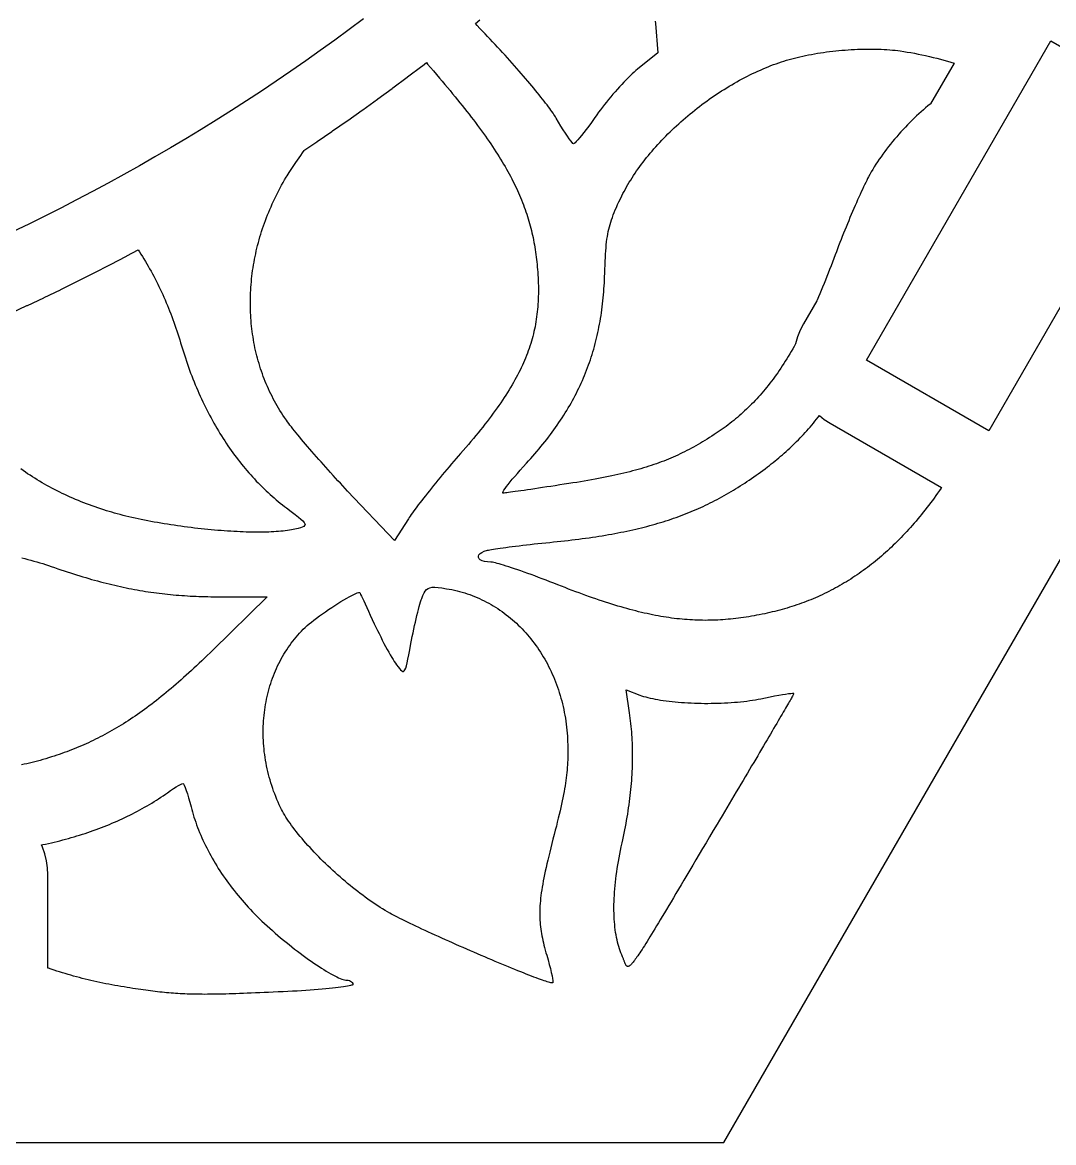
# Model space of a CAD drawing. Header units: millimetres. Extents: x 10 to 410, y 18 to 283.
# Drawn here: x 321.59 to 344.24, y 160.38 to 184.99 of the extents above; entities that cross this region are included whole.
import ezdxf

# ---------------------------------------------------------------- set-up
doc = ezdxf.new("R2010")
doc.units = ezdxf.units.MM
doc.layers.add('CUT', color=1, linetype='Continuous')

msp = doc.modelspace()

# ---------------------------------------------------------------- linework, layer by layer
at = {"layer": 'CUT'}
for points in [[(337, 160.3782), (372, 221), (337, 281.6218), (267, 281.6218), (232, 221), (267, 160.3782)], [(342.8173, 176.0144), (340.1327, 177.5644), (344.1827, 184.5792), (346.8673, 183.0292)], [(341.8309, 184.1549), (341.9072, 184.1336), (341.9814, 184.1121), (342.053, 184.0906), (341.5368, 183.1964), (341.5298, 183.1909), (341.48, 183.1504), (341.43, 183.1087), (341.38, 183.0657), (341.33, 183.0216), (341.28, 182.9763), (341.2301, 182.93), (341.1804, 182.8826), (341.1309, 182.8344), (341.0816, 182.7852), (341.0326, 182.7352), (340.984, 182.6844), (340.9359, 182.6329), (340.8882, 182.5807), (340.8411, 182.5279), (340.7945, 182.4746), (340.7486, 182.4208), (340.7034, 182.3665), (340.659, 182.3119), (340.6154, 182.2569), (340.5727, 182.2016), (340.5309, 182.1461), (340.4901, 182.0905), (340.4503, 182.0348), (340.4116, 181.979), (340.3741, 181.9233), (340.3378, 181.8676), (340.3028, 181.812), (340.2691, 181.7566), (340.2367, 181.7014), (340.2058, 181.6466), (340.1764, 181.5921), (340.1563, 181.5534), (340.1351, 181.5117), (340.113, 181.4671), (340.09, 181.4198), (340.0661, 181.3698), (340.0414, 181.3174), (340.0161, 181.2628), (339.9901, 181.2061), (339.9635, 181.1474), (339.9365, 181.087), (339.909, 181.0249), (339.8812, 180.9614), (339.853, 180.8967), (339.8247, 180.8308), (339.7962, 180.764), (339.7677, 180.6964), (339.7391, 180.6281), (339.7107, 180.5594), (339.6823, 180.4904), (339.6542, 180.4213), (339.6263, 180.3522), (339.5988, 180.2833), (339.5717, 180.2147), (339.545, 180.1467), (339.519, 180.0794), (339.4935, 180.0128), (339.4688, 179.9474), (339.4448, 179.883), (339.4139, 179.7999), (339.383, 179.7179), (339.3521, 179.6369), (339.3213, 179.5569), (339.2905, 179.4779), (339.2597, 179.4), (339.2289, 179.3231), (339.1981, 179.2472), (339.1674, 179.1722), (339.1366, 179.0983), (339.1058, 179.0253), (339.075, 178.9533), (339.0442, 178.8822), (339.0383, 178.8689), (338.747, 178.3644), (338.6753, 178.2247), (338.6176, 178.0787), (338.5745, 177.9277), (338.5735, 177.9227), (338.5425, 177.8675), (338.5103, 177.8112), (338.478, 177.7558), (338.4455, 177.7011), (338.4129, 177.6472), (338.3801, 177.594), (338.3472, 177.5416), (338.3141, 177.49), (338.2808, 177.4391), (338.2474, 177.3889), (338.2138, 177.3394), (338.18, 177.2906), (338.1459, 177.2426), (338.1117, 177.1952), (338.0773, 177.1485), (338.0427, 177.1025), (338.0078, 177.0571), (337.9727, 177.0124), (337.9374, 176.9683), (337.9018, 176.9249), (337.866, 176.8821), (337.83, 176.8399), (337.7936, 176.7983), (337.7571, 176.7573), (337.7202, 176.7169), (337.6831, 176.6771), (337.6457, 176.6379), (337.608, 176.5992), (337.57, 176.561), (337.5317, 176.5235), (337.4931, 176.4864), (337.4542, 176.4499), (337.4149, 176.4138), (337.3754, 176.3783), (337.3355, 176.3433), (337.2953, 176.3088), (337.2547, 176.2748), (337.2138, 176.2412), (337.1725, 176.2081), (337.1308, 176.1754), (337.0888, 176.1432), (337.0465, 176.1114), (337.0037, 176.0801), (336.9605, 176.0491), (336.917, 176.0186), (336.8731, 175.9884), (336.8287, 175.9587), (336.7839, 175.9293), (336.7329, 175.8964), (336.6822, 175.8643), (336.6318, 175.8328), (336.5816, 175.802), (336.5316, 175.7719), (336.4818, 175.7425), (336.4321, 175.7137), (336.3826, 175.6855), (336.333, 175.6579), (336.2835, 175.631), (336.2339, 175.6047), (336.1843, 175.5789), (336.1345, 175.5537), (336.0846, 175.529), (336.0345, 175.5049), (335.9842, 175.4813), (335.9336, 175.4582), (335.8827, 175.4357), (335.8314, 175.4136), (335.7798, 175.3919), (335.7277, 175.3708), (335.6751, 175.3501), (335.6221, 175.3298), (335.5684, 175.3099), (335.5142, 175.2904), (335.4594, 175.2713), (335.4038, 175.2526), (335.3476, 175.2343), (335.2906, 175.2163), (335.2328, 175.1986), (335.1742, 175.1813), (335.1147, 175.1643), (335.0543, 175.1476), (334.993, 175.1311), (334.9306, 175.1149), (334.8673, 175.099), (334.8028, 175.0833), (334.7372, 175.0679), (334.6705, 175.0527), (334.6026, 175.0376), (334.5335, 175.0228), (334.4631, 175.0081), (334.3913, 174.9936), (334.3182, 174.9793), (334.2438, 174.965), (334.1679, 174.9509), (334.0905, 174.9369), (334.0116, 174.923), (333.9312, 174.9092), (333.8491, 174.8954), (333.7654, 174.8817), (333.6801, 174.8681), (333.593, 174.8544), (333.4921, 174.8388), (333.3925, 174.8235), (333.2947, 174.8085), (333.199, 174.7939), (333.1055, 174.7797), (333.0146, 174.766), (332.9266, 174.7528), (332.8418, 174.7401), (332.7604, 174.728), (332.6828, 174.7166), (332.6091, 174.7058), (332.5398, 174.6957), (332.4751, 174.6864), (332.4152, 174.6779), (332.3605, 174.6702), (332.3112, 174.6634), (332.2677, 174.6575), (332.2302, 174.6525), (332.199, 174.6486), (332.1743, 174.6457), (332.1566, 174.6439), (332.146, 174.6433), (332.1394, 174.6476), (332.141, 174.6605), (332.1505, 174.6814), (332.1674, 174.7099), (332.1914, 174.7455), (332.2221, 174.7876), (332.2591, 174.8358), (332.3019, 174.8896), (332.3503, 174.9484), (332.4037, 175.0117), (332.4619, 175.0791), (332.5243, 175.15), (332.5907, 175.2239), (332.6606, 175.3004), (332.7084, 175.3527), (332.7555, 175.405), (332.8019, 175.4573), (332.8475, 175.5096), (332.8924, 175.5619), (332.9366, 175.6143), (332.98, 175.6667), (333.0227, 175.7191), (333.0647, 175.7716), (333.106, 175.8241), (333.1466, 175.8767), (333.1864, 175.9294), (333.2256, 175.9821), (333.264, 176.0349), (333.3017, 176.0879), (333.3388, 176.1409), (333.3751, 176.194), (333.4107, 176.2472), (333.4457, 176.3005), (333.4799, 176.354), (333.5135, 176.4076), (333.5464, 176.4613), (333.5786, 176.5152), (333.6101, 176.5692), (333.641, 176.6234), (333.6711, 176.6777), (333.7007, 176.7322), (333.7295, 176.7869), (333.7577, 176.8418), (333.7852, 176.8968), (333.812, 176.9521), (333.8382, 177.0075), (333.8638, 177.0632), (333.8887, 177.1191), (333.9129, 177.1752), (333.9365, 177.2316), (333.9595, 177.2882), (333.9818, 177.345), (334.0035, 177.4021), (334.0245, 177.4594), (334.045, 177.517), (334.0648, 177.5749), (334.0839, 177.6331), (334.1025, 177.6915), (334.1204, 177.7503), (334.1377, 177.8093), (334.1544, 177.8687), (334.1705, 177.9283), (334.186, 177.9883), (334.2009, 178.0486), (334.2151, 178.1093), (334.2288, 178.1703), (334.2419, 178.2316), (334.2543, 178.2933), (334.2662, 178.3553), (334.2775, 178.4178), (334.2882, 178.4805), (334.2984, 178.5437), (334.3079, 178.6073), (334.3169, 178.6712), (334.3253, 178.7356), (334.3331, 178.8004), (334.3404, 178.8656), (334.3471, 178.9312), (334.3532, 178.9972), (334.3588, 179.0637), (334.3638, 179.1306), (334.3682, 179.198), (334.3721, 179.2658), (334.3755, 179.3341), (334.3783, 179.4028), (334.3806, 179.4721), (334.3835, 179.566), (334.3866, 179.6548), (334.39, 179.7389), (334.3939, 179.8186), (334.3982, 179.8941), (334.4031, 179.9659), (334.4086, 180.0343), (334.4147, 180.0995), (334.4216, 180.1619), (334.4294, 180.2219), (334.438, 180.2796), (334.4476, 180.3356), (334.4583, 180.39), (334.47, 180.4433), (334.483, 180.4956), (334.4971, 180.5475), (334.5127, 180.5991), (334.5296, 180.6508), (334.548, 180.703), (334.5679, 180.7559), (334.5894, 180.8099), (334.6126, 180.8653), (334.6376, 180.9223), (334.6644, 180.9815), (334.6931, 181.043), (334.7237, 181.1072), (334.7564, 181.1744), (334.7814, 181.2242), (334.8072, 181.2741), (334.8341, 181.324), (334.8618, 181.3738), (334.8904, 181.4236), (334.92, 181.4734), (334.9504, 181.5231), (334.9817, 181.5728), (335.0139, 181.6224), (335.0469, 181.6718), (335.0807, 181.7212), (335.1153, 181.7705), (335.1507, 181.8196), (335.187, 181.8687), (335.2239, 181.9175), (335.2617, 181.9662), (335.3002, 182.0148), (335.3394, 182.0631), (335.3793, 182.1113), (335.4199, 182.1592), (335.4612, 182.207), (335.5032, 182.2545), (335.5458, 182.3017), (335.5891, 182.3488), (335.633, 182.3955), (335.6775, 182.442), (335.7226, 182.4882), (335.7683, 182.534), (335.8146, 182.5796), (335.8615, 182.6249), (335.9088, 182.6698), (335.9567, 182.7143), (336.0052, 182.7585), (336.0541, 182.8024), (336.1035, 182.8458), (336.1534, 182.8889), (336.2038, 182.9316), (336.2546, 182.9738), (336.3058, 183.0156), (336.3574, 183.057), (336.4095, 183.0979), (336.4619, 183.1383), (336.5147, 183.1783), (336.5679, 183.2178), (336.6214, 183.2568), (336.6752, 183.2953), (336.7294, 183.3332), (336.7839, 183.3707), (336.8387, 183.4075), (336.8937, 183.4439), (336.949, 183.4796), (337.0045, 183.5148), (337.0603, 183.5494), (337.1163, 183.5833), (337.1725, 183.6167), (337.2289, 183.6494), (337.2855, 183.6815), (337.3423, 183.7129), (337.3992, 183.7437), (337.4562, 183.7738), (337.5133, 183.8032), (337.5706, 183.8319), (337.6279, 183.8599), (337.6854, 183.8872), (337.7428, 183.9137), (337.8004, 183.9395), (337.858, 183.9646), (337.9156, 183.9889), (337.9732, 184.0124), (338.0308, 184.0351), (338.0884, 184.057), (338.1459, 184.078), (338.2034, 184.0983), (338.2609, 184.1177), (338.3182, 184.1363), (338.3737, 184.1534), (338.4305, 184.17), (338.4885, 184.186), (338.5475, 184.2015), (338.6077, 184.2165), (338.6688, 184.231), (338.7308, 184.2448), (338.7937, 184.2582), (338.8574, 184.271), (338.9218, 184.2832), (338.9869, 184.2948), (339.0525, 184.3059), (339.1188, 184.3163), (339.1854, 184.3262), (339.2525, 184.3355), (339.32, 184.3442), (339.3877, 184.3523), (339.4556, 184.3597), (339.5237, 184.3666), (339.5918, 184.3728), (339.66, 184.3784), (339.7282, 184.3834), (339.7962, 184.3877), (339.8641, 184.3914), (339.9317, 184.3945), (339.999, 184.3968), (340.066, 184.3986), (340.1325, 184.3996), (340.1985, 184.4), (340.264, 184.3997), (340.3289, 184.3987), (340.393, 184.397), (340.4565, 184.3947), (340.5191, 184.3916), (340.5808, 184.3878), (340.6416, 184.3833), (340.7013, 184.3781), (340.76, 184.3722), (340.8176, 184.3655), (340.8739, 184.3581), (340.9493, 184.3471), (341.0266, 184.3346), (341.1054, 184.3208), (341.1854, 184.3058), (341.2664, 184.2898), (341.348, 184.2727), (341.4298, 184.2547), (341.5115, 184.236), (341.5928, 184.2165), (341.6733, 184.1964), (341.7528, 184.1759)], [(331.4947, 182.8444), (331.5408, 182.7835), (331.586, 182.7231), (331.6303, 182.6632), (331.6737, 182.6039), (331.7162, 182.545), (331.7578, 182.4866), (331.7985, 182.4287), (331.8383, 182.3712), (331.8773, 182.3141), (331.9154, 182.2574), (331.9527, 182.2011), (331.9891, 182.1452), (332.0247, 182.0897), (332.0595, 182.0345), (332.0934, 181.9797), (332.1266, 181.9252), (332.1589, 181.871), (332.1905, 181.817), (332.2212, 181.7634), (332.2512, 181.71), (332.2804, 181.6568), (332.3088, 181.6039), (332.3365, 181.5512), (332.3635, 181.4987), (332.3896, 181.4464), (332.4151, 181.3942), (332.4398, 181.3422), (332.4639, 181.2903), (332.4872, 181.2386), (332.5098, 181.1869), (332.5317, 181.1354), (332.5529, 181.0839), (332.5734, 181.0325), (332.5933, 180.9811), (332.6125, 180.9298), (332.6311, 180.8784), (332.649, 180.8271), (332.6662, 180.7758), (332.6828, 180.7244), (332.6988, 180.673), (332.7142, 180.6215), (332.729, 180.57), (332.7432, 180.5183), (332.7567, 180.4666), (332.7697, 180.4147), (332.7821, 180.3627), (332.794, 180.3105), (332.8053, 180.2582), (332.816, 180.2057), (332.8262, 180.153), (332.8358, 180.1), (332.8449, 180.0469), (332.8534, 179.9935), (332.8615, 179.9398), (332.869, 179.8859), (332.8761, 179.8317), (332.8826, 179.7772), (332.8887, 179.7223), (332.8943, 179.6671), (332.8994, 179.6116), (332.904, 179.5557), (332.9082, 179.4994), (332.9123, 179.438), (332.9156, 179.377), (332.9184, 179.3166), (332.9205, 179.2568), (332.9219, 179.1974), (332.9227, 179.1386), (332.9228, 179.0802), (332.9222, 179.0222), (332.9209, 178.9647), (332.919, 178.9076), (332.9163, 178.8509), (332.9129, 178.7946), (332.9088, 178.7386), (332.9039, 178.683), (332.8983, 178.6277), (332.892, 178.5727), (332.8849, 178.518), (332.877, 178.4635), (332.8684, 178.4092), (332.8589, 178.3552), (332.8487, 178.3014), (332.8377, 178.2478), (332.8259, 178.1943), (332.8133, 178.141), (332.7999, 178.0879), (332.7856, 178.0348), (332.7705, 177.9818), (332.7545, 177.9289), (332.7377, 177.876), (332.72, 177.8232), (332.7015, 177.7704), (332.6821, 177.7175), (332.6618, 177.6647), (332.6406, 177.6118), (332.6185, 177.5588), (332.5955, 177.5058), (332.5715, 177.4526), (332.5467, 177.3994), (332.5209, 177.3459), (332.4942, 177.2924), (332.4665, 177.2386), (332.4378, 177.1847), (332.4082, 177.1305), (332.3776, 177.0761), (332.3461, 177.0215), (332.3135, 176.9666), (332.2799, 176.9114), (332.2454, 176.8558), (332.2098, 176.8), (332.1732, 176.7438), (332.1355, 176.6872), (332.0968, 176.6302), (332.0571, 176.5729), (332.0163, 176.5151), (331.9745, 176.4568), (331.9315, 176.3981), (331.8875, 176.3389), (331.8424, 176.2792), (331.7962, 176.219), (331.7489, 176.1583), (331.7005, 176.097), (331.651, 176.0351), (331.6003, 175.9726), (331.5485, 175.9095), (331.4956, 175.8457), (331.4415, 175.7813), (331.3862, 175.7163), (331.3298, 175.6505), (331.2722, 175.584), (331.2134, 175.5168), (331.1635, 175.4598), (331.1133, 175.402), (331.0629, 175.3436), (331.0124, 175.2847), (330.962, 175.2254), (330.9118, 175.1659), (330.8618, 175.1063), (330.8122, 175.0467), (330.763, 174.9874), (330.7145, 174.9284), (330.6666, 174.8698), (330.6196, 174.8119), (330.5734, 174.7547), (330.5283, 174.6983), (330.4844, 174.643), (330.4416, 174.5888), (330.4003, 174.536), (330.3604, 174.4845), (330.3221, 174.4346), (330.2855, 174.3865), (330.2506, 174.3401), (330.2177, 174.2958), (330.1868, 174.2535), (330.158, 174.2135), (330.1315, 174.1759), (330.1073, 174.1409), (330.0855, 174.1085), (330.0664, 174.0789), (329.7633, 173.6012), (328.7328, 174.689), (328.6795, 174.7454), (328.626, 174.8025), (328.5723, 174.8602), (328.5185, 174.9183), (328.4648, 174.9767), (328.4111, 175.0354), (328.3577, 175.0943), (328.3045, 175.1531), (328.2517, 175.2119), (328.1993, 175.2705), (328.1476, 175.3289), (328.0964, 175.3868), (328.046, 175.4443), (327.9964, 175.5012), (327.9477, 175.5574), (327.8999, 175.6128), (327.8533, 175.6673), (327.8079, 175.7208), (327.7637, 175.7732), (327.7208, 175.8243), (327.6794, 175.8742), (327.6396, 175.9227), (327.6013, 175.9696), (327.5648, 176.0149), (327.53, 176.0585), (327.4971, 176.1002), (327.4662, 176.14), (327.4374, 176.1778), (327.4107, 176.2134), (327.3863, 176.2467), (327.3642, 176.2778), (327.3445, 176.3063), (327.3111, 176.3565), (327.2785, 176.407), (327.2466, 176.458), (327.2155, 176.5093), (327.1852, 176.5611), (327.1556, 176.6131), (327.1268, 176.6656), (327.0988, 176.7184), (327.0715, 176.7716), (327.0449, 176.8251), (327.0192, 176.8789), (326.9942, 176.9331), (326.9699, 176.9876), (326.9464, 177.0424), (326.9237, 177.0976), (326.9017, 177.153), (326.8805, 177.2087), (326.8601, 177.2647), (326.8404, 177.321), (326.8215, 177.3776), (326.8033, 177.4344), (326.7859, 177.4915), (326.7693, 177.5488), (326.7534, 177.6064), (326.7383, 177.6642), (326.7239, 177.7222), (326.7103, 177.7805), (326.6975, 177.839), (326.6854, 177.8976), (326.6741, 177.9565), (326.6635, 178.0156), (326.6537, 178.0749), (326.6447, 178.1343), (326.6364, 178.1939), (326.6289, 178.2537), (326.6221, 178.3136), (326.6161, 178.3737), (326.6108, 178.4339), (326.6064, 178.4943), (326.6026, 178.5548), (326.5997, 178.6154), (326.5975, 178.6761), (326.596, 178.737), (326.5953, 178.7979), (326.5954, 178.8589), (326.5962, 178.92), (326.5978, 178.9812), (326.6002, 179.0425), (326.6033, 179.1038), (326.6071, 179.1652), (326.6118, 179.2266), (326.6171, 179.2881), (326.6233, 179.3496), (326.6302, 179.4111), (326.6378, 179.4727), (326.6463, 179.5342), (326.6554, 179.5958), (326.6654, 179.6574), (326.6761, 179.7189), (326.6875, 179.7805), (326.6997, 179.842), (326.7127, 179.9035), (326.7264, 179.9649), (326.7409, 180.0263), (326.7561, 180.0877), (326.7721, 180.149), (326.7889, 180.2102), (326.8064, 180.2714), (326.8247, 180.3325), (326.8437, 180.3934), (326.8635, 180.4543), (326.884, 180.5151), (326.9053, 180.5758), (326.9274, 180.6364), (326.9502, 180.6968), (326.9738, 180.7571), (326.9981, 180.8173), (327.0232, 180.8773), (327.0491, 180.9372), (327.0757, 180.9969), (327.103, 181.0565), (327.1311, 181.1159), (327.16, 181.1751), (327.1896, 181.2341), (327.22, 181.2929), (327.2512, 181.3515), (327.2831, 181.4099), (327.3158, 181.4681), (327.3492, 181.526), (327.3833, 181.5837), (327.4036, 181.617), (327.4258, 181.6526), (327.45, 181.6905), (327.476, 181.7307), (327.5038, 181.7729), (327.5333, 181.8171), (327.5644, 181.8632), (327.5971, 181.911), (327.6312, 181.9605), (327.6667, 182.0116), (327.7035, 182.064), (327.7415, 182.1178), (327.7806, 182.1728), (327.7923, 182.189), (328.0526, 182.363), (328.0642, 182.3708), (328.3888, 182.5918), (328.4003, 182.5997), (328.7229, 182.8235), (328.7344, 182.8315), (329.0551, 183.0582), (329.0664, 183.0663), (329.3851, 183.2957), (329.3964, 183.3039), (329.7131, 183.5361), (329.7243, 183.5444), (330.039, 183.7794), (330.0501, 183.7878), (330.3627, 184.0255), (330.3738, 184.034), (330.4617, 184.102), (330.4887, 184.0693), (330.551, 183.9946), (330.6152, 183.9183), (330.6811, 183.8405), (330.7484, 183.7617), (330.8082, 183.6917), (330.8669, 183.6225), (330.9247, 183.554), (330.9814, 183.4862), (331.0371, 183.4191), (331.0918, 183.3527), (331.1456, 183.287), (331.1983, 183.2219), (331.2501, 183.1575), (331.3009, 183.0937), (331.3508, 183.0305), (331.3997, 182.9679), (331.4477, 182.9059)], [(338.9272, 176.1392), (338.9629, 176.1817), (338.9985, 176.2248), (339.0339, 176.2684), (339.0691, 176.3125), (339.0961, 176.3469), (339.2007, 176.2638), (339.3327, 176.1788), (341.7784, 174.7667), (341.7713, 174.7563), (341.7327, 174.7007), (341.694, 174.6457), (341.6552, 174.5913), (341.6162, 174.5375), (341.5771, 174.4843), (341.5378, 174.4317), (341.4984, 174.3797), (341.4588, 174.3282), (341.4191, 174.2773), (341.3793, 174.227), (341.3393, 174.1773), (341.2991, 174.1282), (341.2588, 174.0796), (341.2183, 174.0316), (341.1777, 173.9842), (341.1369, 173.9373), (341.096, 173.891), (341.0549, 173.8453), (341.0136, 173.8001), (340.9722, 173.7555), (340.9306, 173.7115), (340.8888, 173.668), (340.8469, 173.6251), (340.8047, 173.5828), (340.7625, 173.5409), (340.72, 173.4997), (340.6773, 173.459), (340.6345, 173.4188), (340.5915, 173.3792), (340.5483, 173.3402), (340.5049, 173.3017), (340.4614, 173.2637), (340.4176, 173.2262), (340.3737, 173.1894), (340.3295, 173.153), (340.2852, 173.1172), (340.2407, 173.0819), (340.1959, 173.0472), (340.151, 173.0129), (340.1059, 172.9792), (340.0606, 172.9461), (340.015, 172.9134), (339.9693, 172.8813), (339.9233, 172.8498), (339.8772, 172.8187), (339.8308, 172.7881), (339.7842, 172.7581), (339.7374, 172.7286), (339.6904, 172.6996), (339.6432, 172.6711), (339.5957, 172.6431), (339.5481, 172.6157), (339.5002, 172.5887), (339.452, 172.5623), (339.4037, 172.5363), (339.3551, 172.5109), (339.3063, 172.486), (339.2572, 172.4615), (339.208, 172.4376), (339.1585, 172.4141), (339.1087, 172.3912), (339.0587, 172.3687), (339.0085, 172.3468), (338.958, 172.3253), (338.9073, 172.3043), (338.8563, 172.2838), (338.8051, 172.2638), (338.7536, 172.2443), (338.7019, 172.2252), (338.6499, 172.2066), (338.5977, 172.1885), (338.5452, 172.1709), (338.4925, 172.1538), (338.4395, 172.1371), (338.3862, 172.1209), (338.3327, 172.1052), (338.2789, 172.0899), (338.2248, 172.0752), (338.1704, 172.0608), (338.1158, 172.047), (338.061, 172.0336), (338.0058, 172.0206), (337.9504, 172.0081), (337.8947, 171.9961), (337.8354, 171.9838), (337.7765, 171.9721), (337.7179, 171.9608), (337.6596, 171.9501), (337.6016, 171.9399), (337.5439, 171.9303), (337.4864, 171.9212), (337.4292, 171.9126), (337.3722, 171.9046), (337.3153, 171.8971), (337.2587, 171.8901), (337.2022, 171.8837), (337.1459, 171.8779), (337.0896, 171.8726), (337.0335, 171.8679), (336.9775, 171.8637), (336.9216, 171.8601), (336.8657, 171.857), (336.8098, 171.8546), (336.754, 171.8527), (336.6981, 171.8513), (336.6422, 171.8506), (336.5864, 171.8504), (336.5304, 171.8508), (336.4744, 171.8517), (336.4183, 171.8533), (336.3621, 171.8554), (336.3057, 171.8582), (336.2492, 171.8615), (336.1926, 171.8654), (336.1357, 171.8699), (336.0787, 171.875), (336.0215, 171.8808), (335.964, 171.8871), (335.9063, 171.894), (335.8483, 171.9015), (335.79, 171.9097), (335.7314, 171.9184), (335.6725, 171.9278), (335.6132, 171.9378), (335.5536, 171.9484), (335.4936, 171.9597), (335.4333, 171.9715), (335.3725, 171.984), (335.3112, 171.9972), (335.2496, 172.0109), (335.1874, 172.0253), (335.1248, 172.0404), (335.0616, 172.0561), (334.998, 172.0724), (334.9338, 172.0894), (334.8691, 172.107), (334.8037, 172.1253), (334.7378, 172.1442), (334.6713, 172.1638), (334.6042, 172.184), (334.5364, 172.2049), (334.4679, 172.2265), (334.3988, 172.2488), (334.3289, 172.2717), (334.2583, 172.2952), (334.187, 172.3195), (334.115, 172.3444), (334.0422, 172.37), (333.9686, 172.3963), (333.8941, 172.4233), (333.8189, 172.451), (333.7428, 172.4793), (333.6658, 172.5084), (333.588, 172.5381), (333.5093, 172.5686), (333.4296, 172.5997), (333.3491, 172.6315), (333.2631, 172.6655), (333.1776, 172.6988), (333.0928, 172.7315), (333.009, 172.7635), (332.9264, 172.7946), (332.8452, 172.8248), (332.7656, 172.8541), (332.6879, 172.8823), (332.6122, 172.9093), (332.5388, 172.9352), (332.4679, 172.9598), (332.3998, 172.9831), (332.3346, 173.0049), (332.2727, 173.0252), (332.2141, 173.044), (332.1592, 173.0611), (332.1081, 173.0764), (332.0611, 173.09), (332.0184, 173.1017), (331.9803, 173.1114), (331.9469, 173.1191), (331.9185, 173.1247), (331.8952, 173.1281), (331.8775, 173.1293), (331.8021, 173.1329), (331.7384, 173.1432), (331.6865, 173.1591), (331.6468, 173.1796), (331.6196, 173.2036), (331.6052, 173.2303), (331.6038, 173.2586), (331.6157, 173.2874), (331.6413, 173.3159), (331.6808, 173.3428), (331.7345, 173.3674), (331.8027, 173.3885), (331.8264, 173.394), (331.8563, 173.4), (331.892, 173.4065), (331.9332, 173.4134), (331.9796, 173.4208), (332.0309, 173.4286), (332.0868, 173.4367), (332.1469, 173.4451), (332.2109, 173.4537), (332.2786, 173.4626), (332.3496, 173.4716), (332.4236, 173.4808), (332.5003, 173.4901), (332.5794, 173.4994), (332.6606, 173.5088), (332.7435, 173.5181), (332.8279, 173.5274), (332.9135, 173.5366), (332.9999, 173.5457), (333.0868, 173.5545), (333.1739, 173.5632), (333.2567, 173.5714), (333.3385, 173.5799), (333.4194, 173.5885), (333.4994, 173.5974), (333.5786, 173.6064), (333.6568, 173.6157), (333.7343, 173.6252), (333.8108, 173.6349), (333.8866, 173.6449), (333.9615, 173.6551), (334.0356, 173.6655), (334.109, 173.6762), (334.1815, 173.6871), (334.2533, 173.6983), (334.3244, 173.7097), (334.3947, 173.7214), (334.4643, 173.7334), (334.5332, 173.7456), (334.6013, 173.7581), (334.6688, 173.7709), (334.7356, 173.784), (334.8018, 173.7973), (334.8673, 173.811), (334.9322, 173.8249), (334.9964, 173.8392), (335.0601, 173.8537), (335.1231, 173.8686), (335.1856, 173.8838), (335.2475, 173.8993), (335.3088, 173.9151), (335.3696, 173.9313), (335.4299, 173.9478), (335.4896, 173.9646), (335.5489, 173.9818), (335.6076, 173.9993), (335.6659, 174.0171), (335.7237, 174.0354), (335.7811, 174.054), (335.838, 174.0729), (335.8945, 174.0922), (335.9506, 174.1119), (336.0063, 174.132), (336.0616, 174.1525), (336.1165, 174.1733), (336.1711, 174.1945), (336.2253, 174.2162), (336.2791, 174.2382), (336.3327, 174.2606), (336.3859, 174.2835), (336.4389, 174.3067), (336.4916, 174.3304), (336.544, 174.3545), (336.5961, 174.3791), (336.648, 174.404), (336.6997, 174.4294), (336.7511, 174.4553), (336.8023, 174.4816), (336.8534, 174.5083), (336.9043, 174.5355), (336.955, 174.5632), (337.0055, 174.5913), (337.0559, 174.6199), (337.1062, 174.6489), (337.1564, 174.6785), (337.2064, 174.7085), (337.2564, 174.739), (337.3063, 174.77), (337.3561, 174.8015), (337.4059, 174.8335), (337.4557, 174.866), (337.5054, 174.899), (337.5551, 174.9325), (337.6049, 174.9666), (337.6546, 175.0011), (337.7044, 175.0362), (337.7542, 175.0718), (337.804, 175.108), (337.854, 175.1447), (337.904, 175.1819), (337.9541, 175.2197), (337.9967, 175.2524), (338.039, 175.2852), (338.0809, 175.3184), (338.1224, 175.3518), (338.1636, 175.3856), (338.2045, 175.4196), (338.245, 175.4539), (338.2852, 175.4886), (338.3251, 175.5236), (338.3647, 175.559), (338.404, 175.5947), (338.443, 175.6308), (338.4817, 175.6673), (338.5202, 175.7042), (338.5584, 175.7415), (338.5963, 175.7792), (338.634, 175.8173), (338.6714, 175.8559), (338.7086, 175.8949), (338.7455, 175.9344), (338.7823, 175.9744), (338.8188, 176.0148), (338.8551, 176.0558), (338.8912, 176.0972)], [(327.2597, 167.7379), (327.2316, 167.7974), (327.2046, 167.8572), (327.1787, 167.9173), (327.1538, 167.9776), (327.1301, 168.0382), (327.1074, 168.099), (327.0858, 168.16), (327.0653, 168.2212), (327.0459, 168.2825), (327.0275, 168.3441), (327.0102, 168.4057), (326.994, 168.4675), (326.9789, 168.5293), (326.9648, 168.5913), (326.9518, 168.6533), (326.9398, 168.7154), (326.9289, 168.7775), (326.9191, 168.8396), (326.9103, 168.9018), (326.9025, 168.9639), (326.8958, 169.026), (326.8902, 169.0881), (326.8855, 169.1501), (326.882, 169.212), (326.8794, 169.2738), (326.8779, 169.3356), (326.8775, 169.3972), (326.878, 169.4586), (326.8796, 169.5199), (326.8823, 169.581), (326.8859, 169.642), (326.8906, 169.7027), (326.8963, 169.7632), (326.903, 169.8234), (326.9107, 169.8834), (326.9194, 169.9431), (326.9291, 170.0026), (326.9399, 170.0617), (326.9516, 170.1205), (326.9644, 170.179), (326.9781, 170.2371), (326.9929, 170.2948), (327.0086, 170.3522), (327.0254, 170.4091), (327.0431, 170.4656), (327.0618, 170.5217), (327.0815, 170.5774), (327.1022, 170.6325), (327.1238, 170.6872), (327.1465, 170.7414), (327.1701, 170.795), (327.1947, 170.8481), (327.2202, 170.9007), (327.2468, 170.9527), (327.2743, 171.0041), (327.3027, 171.0549), (327.3321, 171.1051), (327.3625, 171.1546), (327.3938, 171.2035), (327.4261, 171.2518), (327.4594, 171.2993), (327.4936, 171.3462), (327.5287, 171.3923), (327.5648, 171.4377), (327.6018, 171.4823), (327.6398, 171.5262), (327.6787, 171.5693), (327.7185, 171.6116), (327.7593, 171.6531), (327.801, 171.6938), (327.8436, 171.7336), (327.8871, 171.7719), (327.9364, 171.8128), (327.9908, 171.8559), (328.0496, 171.9006), (328.112, 171.9465), (328.1772, 171.9932), (328.2445, 172.0401), (328.3132, 172.0869), (328.3825, 172.1329), (328.4517, 172.1779), (328.52, 172.2212), (328.5867, 172.2625), (328.651, 172.3012), (328.7122, 172.3369), (328.7695, 172.3691), (328.8222, 172.3974), (328.8696, 172.4213), (328.9108, 172.4404), (328.9452, 172.454), (328.9721, 172.4619), (328.9905, 172.4635), (328.9999, 172.4583), (329.0056, 172.4466), (329.0175, 172.4216), (329.035, 172.3843), (329.0576, 172.336), (329.0848, 172.2775), (329.1162, 172.2101), (329.1512, 172.1347), (329.1893, 172.0525), (329.2301, 171.9646), (329.273, 171.8719), (329.3175, 171.7757), (329.3512, 171.7035), (329.3861, 171.6307), (329.4219, 171.5577), (329.4582, 171.4852), (329.4946, 171.4136), (329.5311, 171.3436), (329.5671, 171.2757), (329.6024, 171.2105), (329.6368, 171.1485), (329.6699, 171.0903), (329.7013, 171.0365), (329.7309, 170.9876), (329.7583, 170.9441), (329.7831, 170.9067), (329.8052, 170.8758), (329.84, 170.8298), (329.8704, 170.7913), (329.8971, 170.7611), (329.9205, 170.7399), (329.9412, 170.7287), (329.9598, 170.7281), (329.9768, 170.7391), (329.9927, 170.7623), (330.0082, 170.7987), (330.0238, 170.8491), (330.0401, 170.9141), (330.0575, 170.9947), (330.0766, 171.0917), (330.0981, 171.2058), (330.1224, 171.338), (330.1372, 171.4168), (330.1528, 171.4965), (330.169, 171.5765), (330.1858, 171.6562), (330.2028, 171.7348), (330.2201, 171.8119), (330.2374, 171.8868), (330.2547, 171.9589), (330.2717, 172.0275), (330.2883, 172.0921), (330.3043, 172.152), (330.3197, 172.2065), (330.3342, 172.2552), (330.3478, 172.2973), (330.3602, 172.3323), (330.3861, 172.3975), (330.4111, 172.4513), (330.4371, 172.4945), (330.4661, 172.5278), (330.4997, 172.552), (330.54, 172.5677), (330.5887, 172.5758), (330.6478, 172.5768), (330.719, 172.5717), (330.8043, 172.561), (330.9055, 172.5455), (330.9636, 172.5356), (331.0214, 172.5245), (331.0787, 172.5122), (331.1356, 172.4988), (331.1921, 172.4842), (331.2482, 172.4686), (331.3038, 172.4518), (331.3589, 172.434), (331.4136, 172.4151), (331.4678, 172.395), (331.5216, 172.374), (331.5748, 172.3519), (331.6275, 172.3287), (331.6797, 172.3045), (331.7315, 172.2793), (331.7826, 172.253), (331.8333, 172.2258), (331.8834, 172.1976), (331.9329, 172.1684), (331.9819, 172.1382), (332.0303, 172.1071), (332.0782, 172.0751), (332.1254, 172.0421), (332.1721, 172.0082), (332.2181, 171.9733), (332.2636, 171.9376), (332.3084, 171.901), (332.3526, 171.8635), (332.3961, 171.8251), (332.439, 171.7859), (332.4813, 171.7458), (332.5229, 171.7049), (332.5638, 171.6631), (332.604, 171.6206), (332.6435, 171.5772), (332.6824, 171.5331), (332.7205, 171.4881), (332.7579, 171.4424), (332.7946, 171.3959), (332.8306, 171.3487), (332.8658, 171.3007), (332.9002, 171.252), (332.9339, 171.2026), (332.9668, 171.1525), (332.999, 171.1017), (333.0304, 171.0502), (333.0609, 170.998), (333.0907, 170.9452), (333.1197, 170.8916), (333.1478, 170.8375), (333.1751, 170.7827), (333.2016, 170.7273), (333.2272, 170.6713), (333.252, 170.6147), (333.2759, 170.5575), (333.2989, 170.4997), (333.3211, 170.4414), (333.3423, 170.3825), (333.3627, 170.323), (333.3822, 170.263), (333.4007, 170.2025), (333.4183, 170.1415), (333.435, 170.08), (333.4507, 170.0179), (333.4655, 169.9554), (333.4794, 169.8925), (333.4922, 169.829), (333.5041, 169.7651), (333.515, 169.7008), (333.5249, 169.636), (333.5338, 169.5709), (333.5417, 169.5053), (333.5486, 169.4393), (333.5545, 169.373), (333.5593, 169.3062), (333.563, 169.2391), (333.5657, 169.1792), (333.5678, 169.1204), (333.5693, 169.0626), (333.5703, 169.0057), (333.5706, 168.9494), (333.5703, 168.8937), (333.5693, 168.8384), (333.5676, 168.7834), (333.5653, 168.7284), (333.5622, 168.6734), (333.5584, 168.6182), (333.5538, 168.5627), (333.5484, 168.5066), (333.5423, 168.4499), (333.5353, 168.3924), (333.5275, 168.334), (333.5188, 168.2745), (333.5092, 168.2137), (333.4987, 168.1515), (333.4873, 168.0877), (333.4749, 168.0223), (333.4615, 167.955), (333.4472, 167.8857), (333.4318, 167.8142), (333.4154, 167.7405), (333.398, 167.6643), (333.3795, 167.5855), (333.3598, 167.504), (333.3391, 167.4195), (333.3172, 167.332), (333.2942, 167.2414), (333.2699, 167.1473), (333.2436, 167.0452), (333.2184, 166.9465), (333.1945, 166.8512), (333.1717, 166.7592), (333.1501, 166.6703), (333.1296, 166.5844), (333.1103, 166.5014), (333.0922, 166.4212), (333.0752, 166.3436), (333.0593, 166.2686), (333.0445, 166.1959), (333.0309, 166.1256), (333.0184, 166.0575), (333.007, 165.9914), (332.9967, 165.9273), (332.9875, 165.865), (332.9793, 165.8044), (332.9723, 165.7453), (332.9663, 165.6878), (332.9614, 165.6315), (332.9575, 165.5766), (332.9546, 165.5227), (332.9529, 165.4698), (332.9521, 165.4177), (332.9524, 165.3664), (332.9536, 165.3158), (332.9559, 165.2656), (332.9592, 165.2159), (332.9635, 165.1664), (332.9688, 165.117), (332.9751, 165.0677), (332.9823, 165.0183), (332.9905, 164.9688), (332.9996, 164.9188), (333.0097, 164.8685), (333.0208, 164.8175), (333.0328, 164.7659), (333.0457, 164.7135), (333.0595, 164.6602), (333.0743, 164.6058), (333.0899, 164.5503), (333.1065, 164.4935), (333.1361, 164.3907), (333.163, 164.2927), (333.1867, 164.2013), (333.2068, 164.1181), (333.223, 164.045), (333.2348, 163.9837), (333.2419, 163.9359), (333.2439, 163.9034), (333.2404, 163.8879), (333.235, 163.8856), (333.2253, 163.8853), (333.2115, 163.8869), (333.1938, 163.8904), (333.1722, 163.8956), (333.1468, 163.9026), (333.1179, 163.9113), (333.0855, 163.9217), (333.0497, 163.9336), (333.0107, 163.9471), (332.9685, 163.962), (332.9234, 163.9784), (332.8754, 163.9961), (332.8247, 164.0152), (332.7714, 164.0356), (332.7156, 164.0571), (332.6575, 164.0798), (332.5971, 164.1037), (332.5346, 164.1286), (332.4701, 164.1544), (332.4037, 164.1813), (332.3357, 164.209), (332.266, 164.2376), (332.1948, 164.267), (332.1223, 164.2971), (332.0485, 164.3278), (331.9736, 164.3592), (331.8978, 164.3912), (331.821, 164.4237), (331.7436, 164.4567), (331.6655, 164.4901), (331.587, 164.5238), (331.508, 164.5579), (331.4289, 164.5922), (331.3496, 164.6267), (331.2704, 164.6613), (331.1913, 164.6961), (331.1125, 164.7309), (331.034, 164.7656), (330.9561, 164.8003), (330.8788, 164.8349), (330.8023, 164.8693), (330.7266, 164.9035), (330.652, 164.9374), (330.5785, 164.971), (330.5063, 165.0042), (330.4354, 165.0369), (330.3661, 165.0692), (330.2984, 165.1009), (330.2325, 165.132), (330.1685, 165.1624), (330.1065, 165.1922), (330.0466, 165.2212), (329.989, 165.2493), (329.9338, 165.2766), (329.8811, 165.303), (329.831, 165.3284), (329.7837, 165.3528), (329.7392, 165.3761), (329.6978, 165.3982), (329.6596, 165.4192), (329.6076, 165.4486), (329.555, 165.4794), (329.5019, 165.5114), (329.4484, 165.5448), (329.3944, 165.5793), (329.3401, 165.6151), (329.2854, 165.652), (329.2305, 165.6899), (329.1753, 165.7289), (329.12, 165.7689), (329.0645, 165.8098), (329.0089, 165.8517), (328.9533, 165.8944), (328.8977, 165.9379), (328.8422, 165.9821), (328.7867, 166.0271), (328.7314, 166.0728), (328.6764, 166.1191), (328.6215, 166.1659), (328.5669, 166.2133), (328.5127, 166.2612), (328.4589, 166.3096), (328.4055, 166.3583), (328.3526, 166.4074), (328.3002, 166.4568), (328.2484, 166.5064), (328.1972, 166.5563), (328.1467, 166.6063), (328.0969, 166.6564), (328.0479, 166.7066), (327.9997, 166.7569), (327.9524, 166.8071), (327.9059, 166.8573), (327.8605, 166.9074), (327.816, 166.9573), (327.7726, 167.007), (327.7303, 167.0565), (327.6891, 167.1056), (327.6491, 167.1545), (327.6104, 167.2029), (327.5729, 167.251), (327.5368, 167.2985), (327.5021, 167.3456), (327.4688, 167.392), (327.437, 167.4379), (327.4067, 167.4831), (327.378, 167.5276), (327.3509, 167.5713), (327.3255, 167.6143), (327.3018, 167.6564), (327.2798, 167.6976)], [(334.6294, 164.9404), (334.6204, 164.9954), (334.6123, 165.0516), (334.6053, 165.109), (334.5992, 165.1675), (334.594, 165.2272), (334.5899, 165.2879), (334.5867, 165.3498), (334.5845, 165.4127), (334.5832, 165.4768), (334.5829, 165.5418), (334.5836, 165.608), (334.5853, 165.6751), (334.5879, 165.7433), (334.5915, 165.8125), (334.596, 165.8826), (334.6016, 165.9538), (334.6081, 166.0259), (334.6155, 166.0989), (334.624, 166.1729), (334.6334, 166.2477), (334.6438, 166.3235), (334.6551, 166.4002), (334.6675, 166.4777), (334.6808, 166.5561), (334.695, 166.6353), (334.7103, 166.7153), (334.7265, 166.7962), (334.7436, 166.8779), (334.7618, 166.9603), (334.7778, 167.0324), (334.7931, 167.1041), (334.808, 167.1754), (334.8222, 167.2463), (334.8359, 167.3169), (334.849, 167.3871), (334.8615, 167.4569), (334.8735, 167.5264), (334.8849, 167.5956), (334.8957, 167.6644), (334.906, 167.7328), (334.9156, 167.8009), (334.9248, 167.8687), (334.9333, 167.9361), (334.9413, 168.0032), (334.9487, 168.0699), (334.9555, 168.1364), (334.9618, 168.2025), (334.9674, 168.2682), (334.9726, 168.3337), (334.9771, 168.3989), (334.9811, 168.4637), (334.9845, 168.5282), (334.9874, 168.5925), (334.9896, 168.6564), (334.9914, 168.72), (334.9925, 168.7833), (334.9931, 168.8464), (334.9931, 168.9091), (334.9925, 168.9716), (334.9914, 169.0338), (334.9897, 169.0957), (334.9874, 169.1573), (334.9846, 169.2187), (334.9812, 169.2797), (334.9772, 169.3406), (334.9727, 169.4011), (334.9676, 169.4614), (334.962, 169.5215), (334.9557, 169.5813), (334.949, 169.6408), (334.9416, 169.7001), (334.9337, 169.7591), (334.9252, 169.818), (334.8496, 170.324), (335.1511, 170.2089), (335.1916, 170.1942), (335.2349, 170.1802), (335.2809, 170.1667), (335.3293, 170.1539), (335.3802, 170.1416), (335.4334, 170.1299), (335.4888, 170.1189), (335.5462, 170.1084), (335.6055, 170.0986), (335.6667, 170.0894), (335.7295, 170.0808), (335.794, 170.0728), (335.8598, 170.0655), (335.927, 170.0588), (335.9955, 170.0527), (336.065, 170.0472), (336.1355, 170.0424), (336.2068, 170.0383), (336.2789, 170.0348), (336.3516, 170.0319), (336.4247, 170.0297), (336.4983, 170.0282), (336.5721, 170.0273), (336.646, 170.0271), (336.72, 170.0276), (336.7938, 170.0287), (336.8675, 170.0305), (336.9407, 170.033), (337.0135, 170.0362), (337.0857, 170.04), (337.1573, 170.0446), (337.2279, 170.0499), (337.2977, 170.0558), (337.3663, 170.0625), (337.4338, 170.0698), (337.5, 170.0779), (337.5647, 170.0867), (337.6279, 170.0962), (337.6895, 170.1064), (337.7492, 170.1174), (337.8071, 170.1291), (337.914, 170.1513), (338.0162, 170.1717), (338.1126, 170.1901), (338.2019, 170.2063), (338.2829, 170.2201), (338.3547, 170.2314), (338.416, 170.24), (338.4657, 170.2457), (338.5025, 170.2482), (338.5255, 170.2476), (338.5334, 170.2434), (338.5326, 170.2407), (338.53, 170.2351), (338.5257, 170.2266), (338.5197, 170.2153), (338.5121, 170.2013), (338.5029, 170.1846), (338.4921, 170.1652), (338.4797, 170.1433), (338.4658, 170.1187), (338.4504, 170.0916), (338.4335, 170.0621), (338.4152, 170.0301), (338.3954, 169.9957), (338.3742, 169.959), (338.3517, 169.92), (338.3278, 169.8788), (338.3026, 169.8353), (338.276, 169.7897), (338.2483, 169.742), (338.2192, 169.6922), (338.189, 169.6404), (338.1575, 169.5866), (338.1249, 169.5309), (338.0912, 169.4732), (338.0564, 169.4138), (338.0205, 169.3526), (337.9835, 169.2896), (337.9455, 169.2249), (337.9065, 169.1585), (337.8665, 169.0905), (337.8255, 169.021), (337.7837, 168.95), (337.7409, 168.8774), (337.6973, 168.8035), (337.6528, 168.7281), (337.6076, 168.6514), (337.5615, 168.5734), (337.5147, 168.4942), (337.4671, 168.4138), (337.4188, 168.3322), (337.3699, 168.2495), (337.3203, 168.1657), (337.27, 168.0809), (337.2192, 167.9951), (337.1678, 167.9084), (337.1158, 167.8208), (337.0633, 167.7324), (337.0104, 167.6432), (336.9569, 167.5532), (336.903, 167.4625), (336.8487, 167.3712), (336.7654, 167.2311), (336.6846, 167.0951), (336.6061, 166.963), (336.53, 166.8349), (336.4562, 166.7106), (336.3846, 166.5901), (336.3153, 166.4734), (336.2482, 166.3603), (336.1833, 166.251), (336.1205, 166.1452), (336.0597, 166.043), (336.0011, 165.9442), (335.9444, 165.8489), (335.8897, 165.757), (335.8369, 165.6684), (335.7861, 165.5831), (335.7371, 165.5011), (335.6899, 165.4222), (335.6445, 165.3464), (335.6008, 165.2737), (335.5588, 165.204), (335.5186, 165.1373), (335.4799, 165.0734), (335.4429, 165.0125), (335.4073, 164.9543), (335.3734, 164.8989), (335.3409, 164.8461), (335.3098, 164.796), (335.2801, 164.7485), (335.2518, 164.7036), (335.2249, 164.6611), (335.1992, 164.6211), (335.1748, 164.5834), (335.1516, 164.548), (335.1295, 164.515), (335.1087, 164.4841), (335.0889, 164.4554), (335.0701, 164.4288), (335.0524, 164.4043), (335.0357, 164.3818), (335.02, 164.3612), (335.0051, 164.3425), (334.9912, 164.3257), (334.978, 164.3107), (334.9657, 164.2974), (334.9541, 164.2858), (334.9432, 164.2758), (334.9331, 164.2674), (334.9236, 164.2605), (334.9146, 164.2551), (334.9063, 164.2511), (334.8985, 164.2485), (334.8912, 164.2472), (334.8843, 164.2472), (334.8779, 164.2484), (334.8718, 164.2507), (334.8661, 164.2541), (334.8607, 164.2586), (334.8556, 164.2641), (334.8507, 164.2705), (334.846, 164.2778), (334.8414, 164.2859), (334.837, 164.2948), (334.8326, 164.3045), (334.8283, 164.3148), (334.824, 164.3258), (334.8197, 164.3373), (334.8152, 164.3493), (334.8107, 164.3619), (334.806, 164.3748), (334.8012, 164.388), (334.7961, 164.4016), (334.7907, 164.4154), (334.7851, 164.4295), (334.7791, 164.4437), (334.7728, 164.4579), (334.7541, 164.5004), (334.7363, 164.5442), (334.7196, 164.5893), (334.7038, 164.6357), (334.689, 164.6834), (334.6751, 164.7323), (334.6622, 164.7825), (334.6503, 164.8339), (334.6394, 164.8866)], [(322.9653, 167.1708), (323.0256, 167.191), (323.0856, 167.2115), (323.1454, 167.2326), (323.2049, 167.2541), (323.2641, 167.276), (323.323, 167.2983), (323.3816, 167.3212), (323.4399, 167.3444), (323.498, 167.3681), (323.5556, 167.3922), (323.613, 167.4168), (323.67, 167.4418), (323.7267, 167.4672), (323.783, 167.4931), (323.839, 167.5193), (323.8946, 167.5461), (323.9498, 167.5732), (324.0047, 167.6008), (324.0591, 167.6288), (324.1132, 167.6572), (324.1668, 167.686), (324.2201, 167.7152), (324.2729, 167.7449), (324.3252, 167.775), (324.3772, 167.8055), (324.4287, 167.8364), (324.4797, 167.8677), (324.5303, 167.8994), (324.5804, 167.9316), (324.6301, 167.9641), (324.6792, 167.9971), (324.7279, 168.0304), (324.776, 168.0642), (324.8427, 168.1104), (324.9066, 168.153), (324.9657, 168.1906), (325.018, 168.222), (325.0613, 168.2459), (325.0937, 168.2612), (325.113, 168.2666), (325.1259, 168.2561), (325.1431, 168.2261), (325.1637, 168.1786), (325.187, 168.1158), (325.2123, 168.0398), (325.2389, 167.9526), (325.266, 167.8564), (325.2929, 167.7533), (325.3074, 167.6972), (325.3229, 167.641), (325.3393, 167.5848), (325.3567, 167.5284), (325.375, 167.4719), (325.3943, 167.4154), (325.4145, 167.3589), (325.4356, 167.3023), (325.4576, 167.2457), (325.4805, 167.1891), (325.5043, 167.1325), (325.529, 167.0759), (325.5546, 167.0193), (325.5811, 166.9628), (325.6084, 166.9063), (325.6366, 166.8499), (325.6656, 166.7935), (325.6955, 166.7373), (325.7262, 166.6811), (325.7577, 166.6251), (325.79, 166.5692), (325.8232, 166.5135), (325.8572, 166.4579), (325.892, 166.4024), (325.9275, 166.3472), (325.9639, 166.2921), (326.001, 166.2372), (326.0389, 166.1826), (326.0775, 166.1281), (326.1169, 166.074), (326.157, 166.02), (326.1979, 165.9664), (326.2395, 165.913), (326.2819, 165.8599), (326.3249, 165.8071), (326.3687, 165.7546), (326.4131, 165.7024), (326.4583, 165.6506), (326.5041, 165.5992), (326.5506, 165.5481), (326.5978, 165.4974), (326.6456, 165.4471), (326.6941, 165.3971), (326.7432, 165.3476), (326.7959, 165.2958), (326.85, 165.2437), (326.9054, 165.1914), (326.9621, 165.139), (327.0199, 165.0866), (327.0786, 165.0344), (327.1382, 164.9822), (327.1986, 164.9304), (327.2595, 164.8789), (327.3209, 164.8279), (327.3826, 164.7774), (327.4445, 164.7275), (327.5065, 164.6783), (327.5685, 164.63), (327.6303, 164.5825), (327.6918, 164.5361), (327.7529, 164.4907), (327.8135, 164.4465), (327.8733, 164.4036), (327.9324, 164.362), (327.9905, 164.3218), (328.0476, 164.2832), (328.1035, 164.2462), (328.1581, 164.2109), (328.2113, 164.1774), (328.2629, 164.1458), (328.3128, 164.1161), (328.3609, 164.0886), (328.407, 164.0632), (328.4511, 164.04), (328.493, 164.0192), (328.5325, 164.0008), (328.5697, 163.985), (328.6042, 163.9717), (328.636, 163.9612), (328.665, 163.9534), (328.6911, 163.9485), (328.7141, 163.9466), (328.7448, 163.9437), (328.7731, 163.9363), (328.7981, 163.925), (328.8189, 163.9105), (328.8349, 163.8932), (328.845, 163.8739), (328.8486, 163.8529), (328.845, 163.8466), (328.8345, 163.84), (328.8173, 163.8332), (328.7936, 163.8262), (328.7636, 163.8192), (328.7276, 163.812), (328.6858, 163.8047), (328.6384, 163.7973), (328.5858, 163.7899), (328.528, 163.7825), (328.4654, 163.7752), (328.3981, 163.7678), (328.3265, 163.7605), (328.2507, 163.7533), (328.171, 163.7462), (328.0875, 163.7392), (328.0007, 163.7324), (327.9105, 163.7258), (327.8174, 163.7194), (327.7216, 163.7132), (327.6232, 163.7073), (327.5225, 163.7016), (327.4197, 163.6963), (327.3151, 163.6913), (327.2056, 163.6863), (327.0995, 163.6815), (326.9966, 163.6769), (326.8969, 163.6725), (326.8003, 163.6684), (326.7067, 163.6645), (326.616, 163.6609), (326.528, 163.6574), (326.4427, 163.6542), (326.3601, 163.6512), (326.2799, 163.6485), (326.2022, 163.646), (326.1267, 163.6438), (326.0535, 163.6418), (325.9824, 163.6401), (325.9132, 163.6386), (325.846, 163.6373), (325.7807, 163.6364), (325.717, 163.6357), (325.655, 163.6352), (325.5945, 163.635), (325.5355, 163.6351), (325.4778, 163.6355), (325.4213, 163.6361), (325.366, 163.637), (325.3117, 163.6382), (325.2584, 163.6397), (325.2059, 163.6414), (325.1542, 163.6434), (325.1031, 163.6458), (325.0526, 163.6484), (325.0026, 163.6513), (324.953, 163.6545), (324.9036, 163.6581), (324.8544, 163.6619), (324.8053, 163.666), (324.7561, 163.6705), (324.7069, 163.6752), (324.6574, 163.6803), (324.6076, 163.6857), (324.5575, 163.6914), (324.5068, 163.6974), (324.4555, 163.7037), (324.4036, 163.7104), (324.3508, 163.7174), (324.2972, 163.7247), (324.2425, 163.7324), (324.1868, 163.7404), (324.1299, 163.7488), (324.0718, 163.7575), (324.0122, 163.7665), (323.9512, 163.7759), (323.8887, 163.7857), (323.8201, 163.7966), (323.752, 163.8079), (323.6843, 163.8195), (323.6171, 163.8314), (323.5502, 163.8437), (323.4838, 163.8563), (323.4177, 163.8693), (323.3521, 163.8827), (323.2868, 163.8964), (323.2218, 163.9104), (323.1572, 163.9248), (323.093, 163.9396), (323.0291, 163.9548), (322.9655, 163.9703), (322.9022, 163.9863), (322.8392, 164.0026), (322.7765, 164.0192), (322.714, 164.0363), (322.6519, 164.0538), (322.59, 164.0716), (322.5283, 164.0899), (322.4669, 164.1085), (322.4057, 164.1276), (322.3447, 164.1471), (322.284, 164.167), (322.2234, 164.1873), (322.163, 164.208), (322.15, 164.2125), (322.15, 166.2583), (322.1423, 166.4152), (322.1193, 166.5705), (322.0811, 166.7228), (322.0282, 166.8706), (322.0059, 166.9178), (322.0353, 166.9237), (322.0985, 166.937), (322.1616, 166.9506), (322.2245, 166.9648), (322.2873, 166.9794), (322.3499, 166.9945), (322.4124, 167.0101), (322.4746, 167.0261), (322.5367, 167.0426), (322.5986, 167.0595), (322.6602, 167.0769), (322.7217, 167.0948), (322.7829, 167.1131), (322.844, 167.1319), (322.9047, 167.1511)]]:
    msp.add_lwpolyline(points, close=True, dxfattribs=at)
for points in [[(329.0817, 185.0614), (328.767, 184.8264), (328.4503, 184.5942), (328.1316, 184.3648), (327.8109, 184.1382), (327.4883, 183.9143), (327.1637, 183.6933), (326.8372, 183.4751), (326.5088, 183.2598), (326.1785, 183.0474), (325.8464, 182.8378), (325.5124, 182.6312), (325.1767, 182.4275), (324.8392, 182.2267), (324.5, 182.0289), (324.1591, 181.834), (323.8164, 181.6421), (323.4721, 181.4532), (323.1262, 181.2674), (322.7787, 181.0845), (322.4296, 180.9047), (322.0789, 180.728), (321.7267, 180.5543), (321.373, 180.3837)], [(335.4887, 185.0145), (335.4932, 184.9632), (335.5447, 184.3135), (335.1024, 183.9575), (335.0647, 183.9262), (335.0249, 183.8914), (334.9832, 183.8534), (334.9398, 183.8123), (334.895, 183.7684), (334.8489, 183.7221), (334.8019, 183.6735), (334.7541, 183.6229), (334.7058, 183.5707), (334.6573, 183.517), (334.6087, 183.4621), (334.5603, 183.4062), (334.5123, 183.3498), (334.465, 183.2929), (334.4185, 183.2359), (334.3733, 183.179), (334.3294, 183.1225), (334.287, 183.0666), (334.2466, 183.0117), (334.2082, 182.9579), (334.1465, 182.8709), (334.0863, 182.7874), (334.028, 182.7082), (333.9724, 182.6341), (333.92, 182.5657), (333.8715, 182.504), (333.8275, 182.4498), (333.7886, 182.4036), (333.7555, 182.3665), (333.7287, 182.339), (333.7089, 182.3221), (333.6967, 182.3165), (333.6829, 182.3243), (333.6614, 182.3461), (333.6333, 182.3808), (333.5991, 182.4272), (333.5599, 182.4841), (333.5162, 182.5502), (333.4691, 182.6244), (333.4192, 182.7056), (333.3673, 182.7925), (333.3144, 182.8838), (333.3, 182.9082), (333.2835, 182.9347), (333.2649, 182.9632), (333.2444, 182.9937), (333.2219, 183.026), (333.1975, 183.0603), (333.1713, 183.0962), (333.1434, 183.1339), (333.1137, 183.1732), (333.0823, 183.2141), (333.0493, 183.2565), (333.0148, 183.3004), (332.9787, 183.3457), (332.9413, 183.3922), (332.9024, 183.44), (332.8622, 183.489), (332.8207, 183.5392), (332.778, 183.5904), (332.7341, 183.6425), (332.6891, 183.6956), (332.643, 183.7496), (332.5959, 183.8044), (332.5479, 183.8599), (332.4989, 183.9161), (332.4492, 183.9729), (332.3986, 184.0303), (332.3473, 184.0881), (332.2954, 184.1463), (332.2428, 184.2049), (332.1896, 184.2637), (332.1359, 184.3228), (332.0818, 184.3821), (332.0273, 184.4414), (331.9724, 184.5008), (331.9173, 184.5601), (331.8619, 184.6193), (331.8063, 184.6783), (331.7506, 184.7371), (331.6948, 184.7956), (331.639, 184.8538), (331.5753, 184.92), (331.5385, 184.9583), (331.6358, 185.0379)], [(321.3311, 178.5987), (321.6877, 178.7631), (321.7003, 178.769), (322.0555, 178.9365), (322.0681, 178.9425), (322.4218, 179.1132), (322.4344, 179.1193), (322.7866, 179.293), (322.7991, 179.2992), (323.1497, 179.4759), (323.1622, 179.4823), (323.5113, 179.6621), (323.5237, 179.6685), (323.8712, 179.8514), (323.8835, 179.8579), (324.1313, 179.9911), (324.1598, 179.9471), (324.1929, 179.8949), (324.2256, 179.8424), (324.2579, 179.7894), (324.2898, 179.7361), (324.3214, 179.6823), (324.3525, 179.6281), (324.3833, 179.5736), (324.4137, 179.5186), (324.4437, 179.4632), (324.4733, 179.4074), (324.5025, 179.3512), (324.5313, 179.2946), (324.5597, 179.2376), (324.5878, 179.1802), (324.6154, 179.1224), (324.6427, 179.0642), (324.6695, 179.0056), (324.696, 178.9466), (324.722, 178.8872), (324.7477, 178.8274), (324.7729, 178.7673), (324.7978, 178.7067), (324.8222, 178.6457), (324.8462, 178.5844), (324.8699, 178.5226), (324.8931, 178.4605), (324.9159, 178.398), (324.9384, 178.3351), (324.9604, 178.2718), (324.982, 178.2081), (325.0032, 178.144), (325.024, 178.0796), (325.0443, 178.0147), (325.0643, 177.9495), (325.0838, 177.8839), (325.1042, 177.8157), (325.125, 177.7478), (325.1464, 177.6804), (325.1682, 177.6132), (325.1904, 177.5465), (325.2132, 177.4801), (325.2364, 177.4141), (325.2601, 177.3485), (325.2843, 177.2833), (325.3089, 177.2185), (325.334, 177.1541), (325.3596, 177.0901), (325.3856, 177.0265), (325.4121, 176.9634), (325.439, 176.9006), (325.4663, 176.8383), (325.4941, 176.7763), (325.5224, 176.7149), (325.5511, 176.6538), (325.5802, 176.5932), (325.6098, 176.533), (325.6397, 176.4733), (325.6702, 176.414), (325.701, 176.3552), (325.7323, 176.2969), (325.764, 176.239), (325.7961, 176.1816), (325.8286, 176.1246), (325.8615, 176.0682), (325.8949, 176.0122), (325.9286, 175.9567), (325.9628, 175.9017), (325.9973, 175.8472), (326.0323, 175.7932), (326.0676, 175.7396), (326.1033, 175.6866), (326.1395, 175.6342), (326.176, 175.5822), (326.2129, 175.5307), (326.2502, 175.4798), (326.2878, 175.4294), (326.3259, 175.3795), (326.3643, 175.3302), (326.4031, 175.2814), (326.4422, 175.2331), (326.4817, 175.1854), (326.5216, 175.1383), (326.5618, 175.0917), (326.6024, 175.0457), (326.6434, 175.0003), (326.6847, 174.9554), (326.7263, 174.9111), (326.7683, 174.8673), (326.8106, 174.8242), (326.8533, 174.7816), (326.8963, 174.7397), (326.9397, 174.6983), (326.9833, 174.6576), (327.0273, 174.6174), (327.0717, 174.5779), (327.1163, 174.5389), (327.1613, 174.5006), (327.2066, 174.4629), (327.2522, 174.4259), (327.2981, 174.3894), (327.3444, 174.3536), (327.3909, 174.3185), (327.4932, 174.2418), (327.5796, 174.1759), (327.6507, 174.1197), (327.707, 174.0724), (327.7492, 174.0327), (327.7778, 173.9997), (327.7933, 173.9724), (327.7965, 173.9497), (327.7878, 173.9306), (327.7679, 173.9141), (327.7373, 173.8992), (327.6966, 173.8848), (327.6465, 173.87), (327.6118, 173.8608), (327.5751, 173.8521), (327.5365, 173.844), (327.496, 173.8364), (327.4537, 173.8295), (327.4097, 173.823), (327.3639, 173.8171), (327.3164, 173.8118), (327.2673, 173.8069), (327.2167, 173.8027), (327.1645, 173.7989), (327.1109, 173.7956), (327.0558, 173.7929), (326.9994, 173.7907), (326.9416, 173.789), (326.8826, 173.7877), (326.8224, 173.787), (326.761, 173.7868), (326.6984, 173.7871), (326.6349, 173.7878), (326.5703, 173.789), (326.5047, 173.7907), (326.4382, 173.7928), (326.3709, 173.7955), (326.3028, 173.7985), (326.2338, 173.8021), (326.1642, 173.806), (326.0939, 173.8105), (326.0231, 173.8153), (325.9516, 173.8206), (325.8796, 173.8263), (325.8072, 173.8325), (325.7344, 173.839), (325.6612, 173.846), (325.5877, 173.8534), (325.514, 173.8612), (325.44, 173.8693), (325.3659, 173.8779), (325.2917, 173.8869), (325.2174, 173.8962), (325.1431, 173.906), (325.0689, 173.9161), (324.9948, 173.9266), (324.9208, 173.9374), (324.847, 173.9486), (324.7735, 173.9602), (324.7002, 173.9721), (324.6273, 173.9844), (324.5549, 173.997), (324.4828, 174.0099), (324.4113, 174.0232), (324.3403, 174.0368), (324.2699, 174.0507), (324.2002, 174.065), (324.1312, 174.0795), (324.0629, 174.0944), (323.9954, 174.1096), (323.9288, 174.125), (323.8631, 174.1408), (323.7984, 174.1568), (323.7346, 174.1732), (323.6719, 174.1898), (323.6103, 174.2067), (323.5499, 174.2238), (323.4907, 174.2412), (323.4328, 174.2589), (323.3761, 174.2769), (323.3121, 174.2978), (323.2486, 174.3192), (323.1855, 174.3411), (323.1229, 174.3634), (323.0608, 174.3861), (322.9991, 174.4093), (322.9378, 174.433), (322.8771, 174.4571), (322.8167, 174.4817), (322.7568, 174.5067), (322.6974, 174.5322), (322.6384, 174.5582), (322.5799, 174.5846), (322.5218, 174.6115), (322.4642, 174.6389), (322.407, 174.6667), (322.3502, 174.695), (322.2939, 174.7237), (322.2381, 174.7529), (322.1827, 174.7826), (322.1277, 174.8128), (322.0731, 174.8434), (322.019, 174.8745), (321.9654, 174.9061), (321.9121, 174.9381), (321.8593, 174.9707), (321.8069, 175.0037), (321.755, 175.0371), (321.7035, 175.0711), (321.6524, 175.1055), (321.6018, 175.1404), (321.5516, 175.1758)], [(321.5775, 173.2227), (321.6436, 173.2062), (321.7094, 173.1891), (321.7748, 173.1715), (321.84, 173.1534), (321.9048, 173.1346), (321.9692, 173.1154), (322.0332, 173.0955), (322.0967, 173.0752), (322.1598, 173.0542), (322.2225, 173.0328), (322.2942, 173.0079), (322.3653, 172.9836), (322.4357, 172.9598), (322.5055, 172.9366), (322.5747, 172.9139), (322.6434, 172.8917), (322.7114, 172.87), (322.7789, 172.8489), (322.8459, 172.8283), (322.9124, 172.8081), (322.9784, 172.7885), (323.044, 172.7694), (323.1091, 172.7508), (323.1738, 172.7327), (323.2381, 172.7151), (323.302, 172.698), (323.3656, 172.6813), (323.4289, 172.6652), (323.4918, 172.6495), (323.5544, 172.6343), (323.6168, 172.6195), (323.6789, 172.6052), (323.7408, 172.5914), (323.8025, 172.5781), (323.864, 172.5652), (323.9253, 172.5527), (323.9865, 172.5407), (324.0476, 172.5292), (324.1085, 172.518), (324.1694, 172.5073), (324.2302, 172.4971), (324.291, 172.4873), (324.3517, 172.4779), (324.4125, 172.4689), (324.4733, 172.4603), (324.5341, 172.4521), (324.5949, 172.4444), (324.6559, 172.437), (324.717, 172.4301), (324.7782, 172.4236), (324.8395, 172.4174), (324.901, 172.4116), (324.9627, 172.4063), (325.0246, 172.4013), (325.0867, 172.3967), (325.1491, 172.3924), (325.2118, 172.3885), (325.2747, 172.385), (325.338, 172.3819), (325.4016, 172.3791), (325.4655, 172.3767), (325.5299, 172.3746), (325.5946, 172.3729), (325.6597, 172.3715), (325.7253, 172.3704), (325.7914, 172.3697), (325.8579, 172.3694), (326.9654, 172.3658), (325.771, 171.1952), (325.7104, 171.136), (325.6503, 171.0777), (325.5907, 171.0203), (325.5315, 170.9639), (325.4729, 170.9083), (325.4146, 170.8536), (325.3568, 170.7998), (325.2995, 170.7469), (325.2425, 170.6948), (325.186, 170.6436), (325.1298, 170.5932), (325.074, 170.5436), (325.0186, 170.4949), (324.9635, 170.447), (324.9087, 170.3999), (324.8543, 170.3535), (324.8001, 170.308), (324.7463, 170.2633), (324.6927, 170.2193), (324.6393, 170.176), (324.5862, 170.1336), (324.5334, 170.0918), (324.4808, 170.0508), (324.4283, 170.0105), (324.3761, 169.9709), (324.324, 169.9321), (324.2721, 169.8939), (324.2204, 169.8564), (324.1688, 169.8196), (324.1173, 169.7835), (324.0659, 169.748), (324.0146, 169.7131), (323.9634, 169.679), (323.9123, 169.6454), (323.8612, 169.6125), (323.8102, 169.5801), (323.7592, 169.5484), (323.7082, 169.5173), (323.6572, 169.4867), (323.6062, 169.4568), (323.5551, 169.4274), (323.504, 169.3985), (323.4529, 169.3703), (323.4017, 169.3425), (323.3504, 169.3153), (323.299, 169.2886), (323.2475, 169.2624), (323.1958, 169.2367), (323.1441, 169.2116), (323.0922, 169.1869), (323.0401, 169.1626), (322.9878, 169.1389), (322.9353, 169.1156), (322.8827, 169.0928), (322.8298, 169.0704), (322.7767, 169.0484), (322.7233, 169.0268), (322.6697, 169.0057), (322.6158, 168.985), (322.5616, 168.9646), (322.5071, 168.9447), (322.4522, 168.9251), (322.3971, 168.9059), (322.3416, 168.8871), (322.2857, 168.8686), (322.2295, 168.8504), (322.1649, 168.8301), (322.1016, 168.8107), (322.0396, 168.7924), (321.9787, 168.775), (321.9187, 168.7586), (321.8595, 168.7431), (321.801, 168.7284), (321.7429, 168.7147), (321.6852, 168.7019), (321.6277, 168.6898), (321.5702, 168.6786)]]:
    msp.add_lwpolyline(points, dxfattribs=at)

doc.saveas('drawing.dxf')
